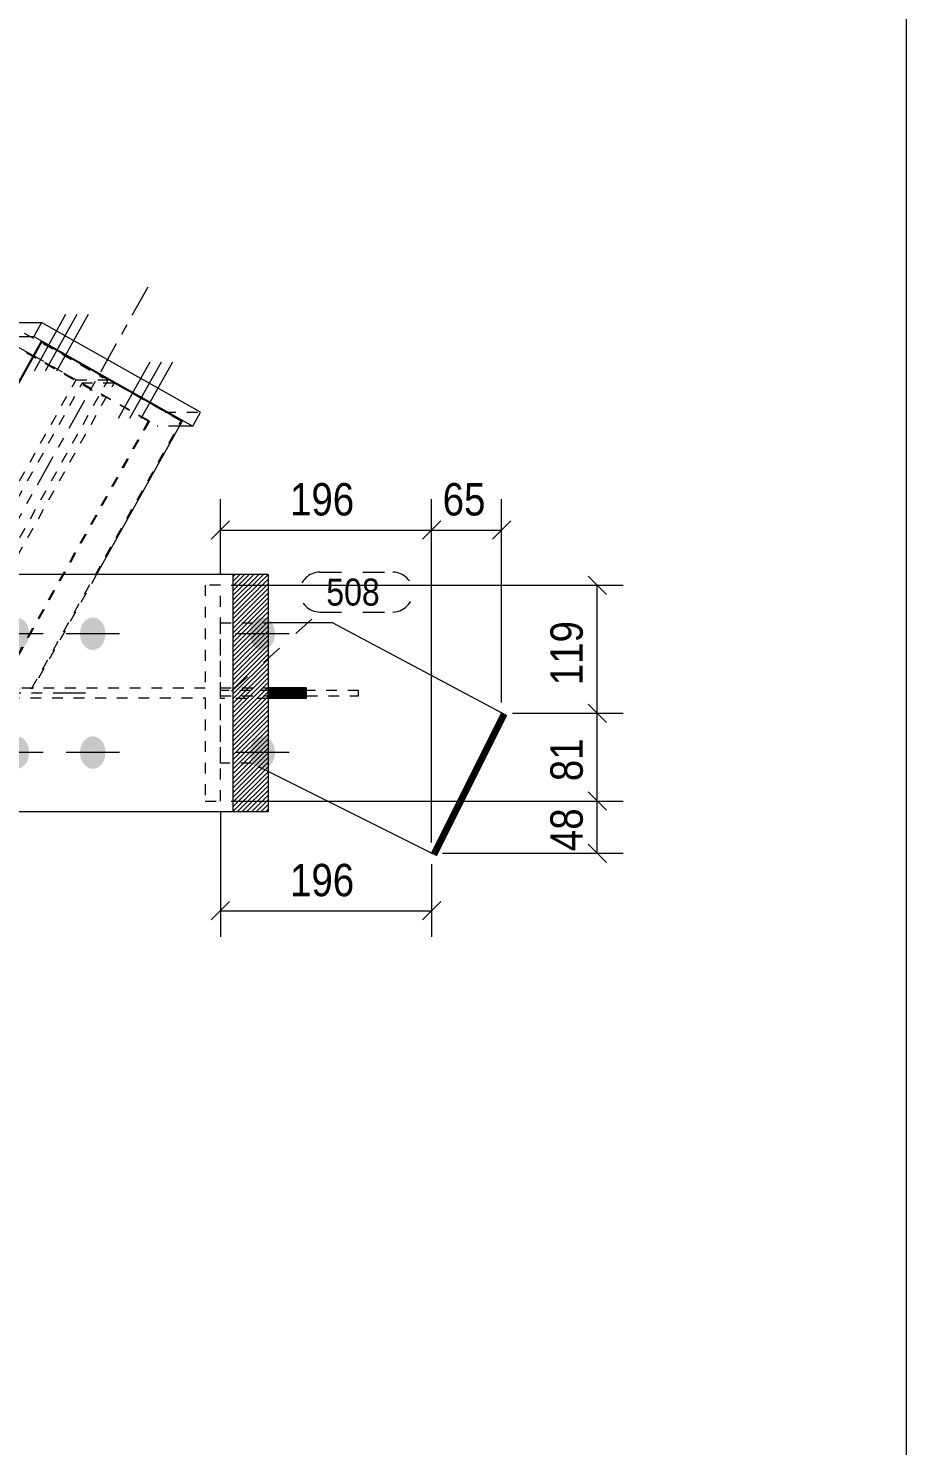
# Model space of a CAD drawing. Header units: millimetres. Extents: x 2 to 579, y 1 to 825.
# Drawn here: x 497.6 to 579, y 448.8 to 580.1 of the extents above; entities that cross this region are included whole.
import ezdxf

# ---------------------------------------------------------------- set-up
doc = ezdxf.new("R2010")
doc.units = ezdxf.units.MM
for name, pattern in [('XKITLINE00', [0]), ('XKITLINE01', [4, 1, -1, 1, -1]), ('XKITLINE02', [4, 2, -2]), ('XKITLINE03', [6, 3, -1, 1, -1])]:
    doc.linetypes.add(name, pattern=pattern)
for name, color, linetype, lineweight in [('Bolt', 3, 'Continuous', 0), ('Dimensions', 7, 'Continuous', 0), ('DrawingSheet', 5, 'Continuous', 0), ('Part', 2, 'Continuous', 0), ('PartMark', 7, 'Continuous', 0)]:
    doc.layers.add(name, color=color, linetype=linetype, lineweight=lineweight)
doc.styles.add('ARIAL', font='ARIAL.TTF')

# ---------------------------------------------------------------- blocks, each defined once
blk = doc.blocks.new('*A7')
at = {"layer": 'Part', "color": 7, "linetype": 'XKITLINE00', "lineweight": 0}
for p, q in [((516.79, 529.5), (516.6, 529.31)), ((517.22, 529.5), (516.6, 528.88)), ((517.66, 529.5), (516.6, 528.44)), ((518.09, 529.5), (516.6, 528.01)), ((518.53, 529.5), (516.6, 527.57)), ((518.97, 529.5), (516.6, 527.14)), ((519.4, 529.5), (516.6, 526.7)), ((519.84, 529.5), (516.6, 526.27)), ((519.84, 529.06), (516.6, 525.83)), ((519.84, 528.63), (516.6, 525.4)), ((519.84, 528.19), (516.6, 524.96)), ((519.84, 527.76), (516.6, 524.53)), ((519.84, 527.32), (516.6, 524.09)), ((519.84, 526.89), (516.6, 523.66)), ((519.84, 526.45), (516.6, 523.22)), ((519.84, 526.02), (516.6, 522.79)), ((519.84, 525.58), (516.6, 522.35)), ((519.84, 525.15), (516.6, 521.92)), ((519.84, 524.71), (516.6, 521.48)), ((519.84, 524.28), (516.6, 521.05)), ((519.84, 523.84), (516.6, 520.61)), ((519.84, 523.41), (516.6, 520.17)), ((519.84, 522.97), (516.6, 519.74)), ((519.84, 522.54), (516.6, 519.3)), ((519.84, 522.1), (516.6, 518.87)), ((519.84, 521.66), (516.6, 518.43)), ((519.84, 521.23), (516.6, 518)), ((519.84, 520.79), (516.6, 517.56)), ((519.84, 520.36), (516.6, 517.13)), ((519.84, 519.92), (516.6, 516.69)), ((519.84, 519.49), (516.6, 516.26)), ((519.84, 519.05), (516.6, 515.82)), ((519.84, 518.62), (516.6, 515.39)), ((519.84, 518.18), (516.6, 514.95)), ((519.84, 517.75), (516.6, 514.52)), ((519.84, 517.31), (516.6, 514.08)), ((519.84, 516.88), (516.6, 513.65)), ((519.84, 516.44), (516.6, 513.21)), ((519.84, 516.01), (516.6, 512.78)), ((519.84, 515.57), (516.6, 512.34)), ((519.84, 515.14), (516.6, 511.91)), ((519.84, 514.7), (516.6, 511.47)), ((519.84, 514.27), (516.6, 511.04)), ((519.84, 513.83), (516.6, 510.6)), ((519.84, 513.4), (516.6, 510.17)), ((519.84, 512.96), (516.6, 509.73)), ((519.84, 512.53), (516.6, 509.3)), ((519.84, 512.09), (516.6, 508.86)), ((519.84, 511.66), (516.6, 508.43)), ((519.84, 511.22), (516.6, 507.99)), ((519.84, 510.79), (516.6, 507.56)), ((519.84, 510.35), (516.98, 507.5)), ((519.84, 509.92), (517.42, 507.5)), ((519.84, 509.48), (517.85, 507.5)), ((519.84, 509.05), (518.29, 507.5)), ((519.84, 508.61), (518.72, 507.5)), ((519.84, 508.17), (519.16, 507.5)), ((519.84, 507.74), (519.59, 507.5))]:
    blk.add_line(p, q, dxfattribs=at)
blk = doc.blocks.new('*A8')
at = {"layer": 'Part', "color": 7, "linetype": 'XKITLINE00', "lineweight": 0}
for p, q in [((520.73, 518), (519.84, 518.89)), ((520.59, 518), (519.84, 518.76)), ((520.86, 518), (519.86, 519)), ((521, 518), (520, 519)), ((521.13, 518), (520.13, 519)), ((521.27, 518), (520.27, 519)), ((521.4, 518), (520.4, 519)), ((521.54, 518), (520.54, 519)), ((521.67, 518), (520.67, 519)), ((521.81, 518), (520.81, 519)), ((521.94, 518), (520.94, 519)), ((522.07, 518), (521.07, 519)), ((522.21, 518), (521.21, 519)), ((522.34, 518), (521.34, 519)), ((522.42, 518.05), (521.48, 519)), ((522.49, 518.12), (521.61, 519)), ((522.56, 518.19), (521.75, 519)), ((522.62, 518.26), (521.88, 519)), ((522.69, 518.32), (522.02, 519)), ((522.76, 518.39), (522.15, 519)), ((522.83, 518.46), (522.29, 519)), ((522.89, 518.53), (522.42, 519)), ((522.96, 518.59), (522.56, 519)), ((523.03, 518.66), (522.69, 519)), ((523.1, 518.73), (522.83, 519)), ((523.16, 518.8), (522.96, 519)), ((523.23, 518.86), (523.1, 519)), ((523.36, 518.46), (523.1, 518.73)), ((523.36, 518.59), (523.16, 518.8)), ((523.3, 518.93), (523.23, 519)), ((523.36, 518.73), (523.23, 518.86)), ((523.36, 518.86), (523.3, 518.93)), ((520.46, 518), (519.84, 518.62)), ((520.32, 518), (519.84, 518.49)), ((520.19, 518), (519.84, 518.35)), ((520.05, 518), (519.84, 518.22)), ((519.92, 518), (519.84, 518.08)), ((522.48, 518), (522.42, 518.05)), ((522.61, 518), (522.49, 518.12)), ((522.75, 518), (522.56, 518.19)), ((522.88, 518), (522.62, 518.26)), ((523.02, 518), (522.69, 518.32)), ((523.15, 518), (522.76, 518.39)), ((523.29, 518), (522.83, 518.46)), ((523.36, 518.05), (522.89, 518.53)), ((523.36, 518.19), (522.96, 518.59)), ((523.36, 518.32), (523.03, 518.66))]:
    blk.add_line(p, q, dxfattribs=at)
blk = doc.blocks.new('*A9')
at = {"layer": 'Part', "color": 7, "linetype": 'XKITLINE00', "lineweight": 0}
for p, q in [((541.77, 516.11), (541.1, 515.89)), ((541.8, 516.17), (541.13, 515.95)), ((541.83, 516.23), (541.16, 516.01)), ((541.86, 516.29), (541.19, 516.07)), ((541.89, 516.35), (541.22, 516.13)), ((541.92, 516.42), (541.25, 516.19)), ((541.86, 516.45), (541.28, 516.25)), ((541.8, 516.48), (541.31, 516.31)), ((541.74, 516.51), (541.34, 516.37)), ((541.68, 516.54), (541.37, 516.43)), ((541.62, 516.57), (541.4, 516.49)), ((541.56, 516.6), (541.43, 516.55)), ((541.47, 516.62), (541.46, 516.61)), ((541.1, 514.79), (540.43, 514.56)), ((541.13, 514.85), (540.46, 514.62)), ((541.16, 514.91), (540.49, 514.68)), ((541.19, 514.97), (540.52, 514.74)), ((541.23, 515.03), (540.55, 514.81)), ((541.26, 515.09), (540.58, 514.87)), ((541.29, 515.15), (540.61, 514.93)), ((541.32, 515.21), (540.64, 514.99)), ((541.35, 515.27), (540.67, 515.05)), ((541.38, 515.33), (540.7, 515.11)), ((541.41, 515.39), (540.73, 515.17)), ((541.44, 515.45), (540.76, 515.23)), ((541.47, 515.51), (540.79, 515.29)), ((541.5, 515.57), (540.83, 515.35)), ((541.53, 515.63), (540.86, 515.41)), ((541.56, 515.69), (540.89, 515.47)), ((541.59, 515.75), (540.92, 515.53)), ((541.62, 515.81), (540.95, 515.59)), ((541.65, 515.87), (540.98, 515.65)), ((541.68, 515.93), (541.01, 515.71)), ((541.71, 515.99), (541.04, 515.77)), ((541.74, 516.05), (541.07, 515.83)), ((540.44, 513.46), (539.77, 513.24)), ((540.47, 513.52), (539.8, 513.3)), ((540.5, 513.58), (539.83, 513.36)), ((540.53, 513.64), (539.86, 513.42)), ((540.56, 513.7), (539.89, 513.48)), ((540.59, 513.76), (539.92, 513.54)), ((540.62, 513.82), (539.95, 513.6)), ((540.65, 513.88), (539.98, 513.66)), ((540.68, 513.94), (540.01, 513.72)), ((540.71, 514), (540.04, 513.78)), ((540.74, 514.06), (540.07, 513.84)), ((540.77, 514.13), (540.1, 513.9)), ((540.8, 514.19), (540.13, 513.96)), ((540.83, 514.25), (540.16, 514.02)), ((540.86, 514.31), (540.19, 514.08)), ((540.89, 514.37), (540.22, 514.14)), ((540.92, 514.43), (540.25, 514.2)), ((540.95, 514.49), (540.28, 514.26)), ((540.98, 514.55), (540.31, 514.32)), ((541.01, 514.61), (540.34, 514.38)), ((541.04, 514.67), (540.37, 514.44)), ((541.07, 514.73), (540.4, 514.5)), ((539.81, 512.2), (539.14, 511.97)), ((539.84, 512.26), (539.17, 512.03)), ((539.87, 512.32), (539.2, 512.09)), ((539.9, 512.38), (539.23, 512.15)), ((539.93, 512.44), (539.26, 512.21)), ((539.96, 512.5), (539.29, 512.27)), ((539.99, 512.56), (539.32, 512.33)), ((540.02, 512.62), (539.35, 512.39)), ((540.05, 512.68), (539.38, 512.45)), ((540.08, 512.74), (539.41, 512.52)), ((540.11, 512.8), (539.44, 512.58)), ((540.14, 512.86), (539.47, 512.64)), ((540.17, 512.92), (539.5, 512.7)), ((540.2, 512.98), (539.53, 512.76)), ((540.23, 513.04), (539.56, 512.82)), ((540.26, 513.1), (539.59, 512.88)), ((540.29, 513.16), (539.62, 512.94)), ((540.32, 513.22), (539.65, 513)), ((540.35, 513.28), (539.68, 513.06)), ((540.38, 513.34), (539.71, 513.12)), ((540.41, 513.4), (539.74, 513.18)), ((539.15, 510.87), (538.48, 510.65)), ((539.18, 510.93), (538.51, 510.71)), ((539.21, 510.99), (538.54, 510.77)), ((539.24, 511.05), (538.57, 510.83)), ((539.27, 511.11), (538.6, 510.89)), ((539.3, 511.17), (538.63, 510.95)), ((539.33, 511.23), (538.66, 511.01)), ((539.36, 511.29), (538.69, 511.07)), ((539.39, 511.35), (538.72, 511.13)), ((539.42, 511.41), (538.75, 511.19)), ((539.45, 511.47), (538.78, 511.25)), ((539.48, 511.53), (538.81, 511.31)), ((539.51, 511.59), (538.84, 511.37)), ((539.54, 511.65), (538.87, 511.43)), ((539.57, 511.71), (538.9, 511.49)), ((539.6, 511.77), (538.93, 511.55)), ((539.63, 511.84), (538.96, 511.61)), ((539.66, 511.9), (538.99, 511.67)), ((539.69, 511.96), (539.02, 511.73)), ((539.72, 512.02), (539.05, 511.79)), ((539.75, 512.08), (539.08, 511.85)), ((539.78, 512.14), (539.11, 511.91)), ((538.49, 509.55), (537.82, 509.32)), ((538.52, 509.61), (537.85, 509.38)), ((538.55, 509.67), (537.88, 509.44)), ((538.58, 509.73), (537.91, 509.5)), ((538.61, 509.79), (537.94, 509.56)), ((538.64, 509.85), (537.97, 509.62)), ((538.67, 509.91), (538, 509.68)), ((538.7, 509.97), (538.03, 509.74)), ((538.73, 510.03), (538.06, 509.8)), ((538.76, 510.09), (538.09, 509.86)), ((538.79, 510.15), (538.12, 509.92)), ((538.82, 510.21), (538.15, 509.98)), ((538.85, 510.27), (538.18, 510.04)), ((538.88, 510.33), (538.21, 510.1)), ((538.91, 510.39), (538.24, 510.16)), ((538.94, 510.45), (538.27, 510.23)), ((538.97, 510.51), (538.3, 510.29)), ((539, 510.57), (538.33, 510.35)), ((539.03, 510.63), (538.36, 510.41)), ((539.06, 510.69), (538.39, 510.47)), ((539.09, 510.75), (538.42, 510.53)), ((539.12, 510.81), (538.45, 510.59)), ((537.83, 508.22), (537.16, 508)), ((537.86, 508.28), (537.19, 508.06)), ((537.89, 508.34), (537.22, 508.12)), ((537.92, 508.4), (537.25, 508.18)), ((537.95, 508.46), (537.28, 508.24)), ((537.98, 508.52), (537.31, 508.3)), ((538.01, 508.58), (537.34, 508.36)), ((538.04, 508.64), (537.37, 508.42)), ((538.07, 508.7), (537.4, 508.48)), ((538.1, 508.76), (537.43, 508.54)), ((538.13, 508.82), (537.46, 508.6)), ((538.16, 508.88), (537.49, 508.66)), ((538.19, 508.94), (537.52, 508.72)), ((538.22, 509), (537.55, 508.78)), ((538.25, 509.06), (537.58, 508.84)), ((538.28, 509.12), (537.61, 508.9)), ((538.31, 509.18), (537.64, 508.96)), ((538.34, 509.24), (537.67, 509.02)), ((538.37, 509.3), (537.7, 509.08)), ((538.4, 509.36), (537.73, 509.14)), ((538.43, 509.42), (537.76, 509.2)), ((538.46, 509.48), (537.79, 509.26)), ((537.16, 506.89), (536.49, 506.67)), ((537.19, 506.95), (536.52, 506.73)), ((537.22, 507.01), (536.55, 506.79)), ((537.25, 507.07), (536.58, 506.85)), ((537.28, 507.13), (536.61, 506.91)), ((537.32, 507.19), (536.64, 506.97)), ((537.35, 507.26), (536.67, 507.03)), ((537.38, 507.32), (536.7, 507.09)), ((537.41, 507.38), (536.73, 507.15)), ((537.44, 507.44), (536.76, 507.21)), ((537.47, 507.5), (536.79, 507.27)), ((537.5, 507.56), (536.82, 507.33)), ((537.53, 507.62), (536.85, 507.39)), ((537.56, 507.68), (536.89, 507.45)), ((537.59, 507.74), (536.92, 507.51)), ((537.62, 507.8), (536.95, 507.57)), ((537.65, 507.86), (536.98, 507.63)), ((537.68, 507.92), (537.01, 507.69)), ((537.71, 507.98), (537.04, 507.75)), ((537.74, 508.04), (537.07, 507.81)), ((537.77, 508.1), (537.1, 507.87)), ((537.8, 508.16), (537.13, 507.94)), ((536.53, 505.63), (535.86, 505.4)), ((536.56, 505.69), (535.89, 505.46)), ((536.59, 505.75), (535.92, 505.52)), ((536.62, 505.81), (535.95, 505.58)), ((536.65, 505.87), (535.98, 505.65)), ((536.68, 505.93), (536.01, 505.71)), ((536.71, 505.99), (536.04, 505.77)), ((536.74, 506.05), (536.07, 505.83)), ((536.77, 506.11), (536.1, 505.89)), ((536.8, 506.17), (536.13, 505.95)), ((536.83, 506.23), (536.16, 506.01)), ((536.86, 506.29), (536.19, 506.07)), ((536.89, 506.35), (536.22, 506.13)), ((536.92, 506.41), (536.25, 506.19)), ((536.95, 506.47), (536.28, 506.25)), ((536.98, 506.53), (536.31, 506.31)), ((537.01, 506.59), (536.34, 506.37)), ((537.04, 506.65), (536.37, 506.43)), ((537.07, 506.71), (536.4, 506.49)), ((537.1, 506.77), (536.43, 506.55)), ((537.13, 506.83), (536.46, 506.61)), ((535.87, 504.3), (535.2, 504.08)), ((535.9, 504.36), (535.23, 504.14)), ((535.93, 504.42), (535.26, 504.2)), ((535.96, 504.48), (535.29, 504.26)), ((535.99, 504.54), (535.32, 504.32)), ((536.02, 504.6), (535.35, 504.38)), ((536.05, 504.66), (535.38, 504.44)), ((536.08, 504.72), (535.41, 504.5)), ((536.11, 504.78), (535.44, 504.56)), ((536.14, 504.84), (535.47, 504.62)), ((536.17, 504.9), (535.5, 504.68)), ((536.2, 504.97), (535.53, 504.74)), ((536.23, 505.03), (535.56, 504.8)), ((536.26, 505.09), (535.59, 504.86)), ((536.29, 505.15), (535.62, 504.92)), ((536.32, 505.21), (535.65, 504.98)), ((536.35, 505.27), (535.68, 505.04)), ((536.38, 505.33), (535.71, 505.1)), ((536.41, 505.39), (535.74, 505.16)), ((536.44, 505.45), (535.77, 505.22)), ((536.47, 505.51), (535.8, 505.28)), ((536.5, 505.57), (535.83, 505.34)), ((535.66, 503.88), (535.01, 503.66)), ((535.69, 503.94), (535.02, 503.72)), ((535.72, 504), (535.05, 503.78)), ((535.63, 503.82), (535.06, 503.63)), ((535.75, 504.06), (535.08, 503.84)), ((535.78, 504.12), (535.11, 503.9)), ((535.6, 503.76), (535.12, 503.6)), ((535.81, 504.18), (535.14, 503.96)), ((535.84, 504.24), (535.17, 504.02)), ((535.57, 503.7), (535.18, 503.57)), ((535.54, 503.64), (535.24, 503.54)), ((535.51, 503.58), (535.3, 503.51)), ((535.48, 503.52), (535.36, 503.48))]:
    blk.add_line(p, q, dxfattribs=at)
blk = doc.blocks.new('*A142')
at = {"layer": 'Bolt'}
for points in [[(497.7, 523.96), (497.7, 523.92), (497.7, 523.89), (497.7, 523.85), (497.69, 523.81), (497.69, 523.78), (497.69, 523.74), (497.68, 523.71), (497.67, 523.67), (497.67, 523.63), (497.66, 523.6), (497.65, 523.56), (497.64, 523.53), (497.63, 523.49), (497.62, 523.46), (497.61, 523.42), (497.6, 523.39), (497.59, 523.36), (497.58, 523.32), (497.56, 523.29), (497.55, 523.26), (497.54, 523.23), (497.52, 523.2), (497.5, 523.16), (497.49, 523.13), (497.47, 523.1), (497.45, 523.07), (497.44, 523.05), (497.42, 523.02), (497.4, 522.99), (497.38, 522.96), (497.36, 522.94), (497.34, 522.91), (497.32, 522.89), (497.29, 522.86), (497.27, 522.84), (497.25, 522.82), (497.23, 522.79), (497.2, 522.77), (497.18, 522.75), (497.15, 522.73), (497.13, 522.71), (497.11, 522.69), (497.08, 522.67), (497.05, 522.66), (497.03, 522.64), (497, 522.63), (496.98, 522.61), (496.95, 522.6), (496.92, 522.59), (496.89, 522.57), (496.87, 522.56), (496.84, 522.55), (496.81, 522.54), (496.78, 522.53), (496.75, 522.53), (496.73, 522.52), (496.7, 522.51), (496.67, 522.51), (496.64, 522.5), (496.61, 522.5), (496.58, 522.5), (496.55, 522.5), (496.52, 522.5), (496.5, 522.5), (496.47, 522.5), (496.44, 522.5), (496.41, 522.5), (496.38, 522.51), (496.35, 522.51), (496.32, 522.52), (496.29, 522.53), (496.27, 522.53), (496.24, 522.54), (496.21, 522.55), (496.18, 522.56), (496.16, 522.57), (496.13, 522.59), (496.1, 522.6), (496.07, 522.61), (496.05, 522.63), (496.02, 522.64), (496, 522.66), (495.97, 522.67), (495.94, 522.69), (495.92, 522.71), (495.89, 522.73), (495.87, 522.75), (495.85, 522.77), (495.82, 522.79), (495.8, 522.82), (495.78, 522.84), (495.76, 522.86), (495.73, 522.89), (495.71, 522.91), (495.69, 522.94), (495.67, 522.96), (495.65, 522.99), (495.63, 523.02), (495.61, 523.05), (495.6, 523.07), (495.58, 523.1), (495.56, 523.13), (495.55, 523.16), (495.53, 523.2), (495.51, 523.23), (495.5, 523.26), (495.49, 523.29), (495.47, 523.32), (495.46, 523.36), (495.45, 523.39), (495.44, 523.42), (495.43, 523.46), (495.42, 523.49), (495.41, 523.53), (495.4, 523.56), (495.39, 523.6), (495.38, 523.63), (495.38, 523.67), (495.37, 523.71), (495.36, 523.74), (495.36, 523.78), (495.36, 523.81), (495.35, 523.85), (495.35, 523.89), (495.35, 523.92), (495.35, 523.96), (495.35, 524), (495.35, 524.03), (495.35, 524.07), (495.35, 524.11), (495.35, 524.14), (495.36, 524.18), (495.36, 524.22), (495.36, 524.25), (495.37, 524.29), (495.38, 524.33), (495.38, 524.36), (495.39, 524.4), (495.4, 524.43), (495.41, 524.47), (495.42, 524.5), (495.43, 524.54), (495.44, 524.57), (495.45, 524.61), (495.46, 524.64), (495.47, 524.67), (495.49, 524.7), (495.5, 524.74), (495.51, 524.77), (495.53, 524.8), (495.55, 524.83), (495.56, 524.86), (495.58, 524.89), (495.6, 524.92), (495.61, 524.95), (495.63, 524.98), (495.65, 525.01), (495.67, 525.03), (495.69, 525.06), (495.71, 525.08), (495.73, 525.11), (495.76, 525.13), (495.78, 525.16), (495.8, 525.18), (495.82, 525.2), (495.85, 525.22), (495.87, 525.24), (495.89, 525.26), (495.92, 525.28), (495.94, 525.3), (495.97, 525.32), (496, 525.34), (496.02, 525.35), (496.05, 525.37), (496.07, 525.38), (496.1, 525.4), (496.13, 525.41), (496.16, 525.42), (496.18, 525.43), (496.21, 525.44), (496.24, 525.45), (496.27, 525.46), (496.29, 525.47), (496.32, 525.48), (496.35, 525.48), (496.38, 525.49), (496.41, 525.49), (496.44, 525.49), (496.47, 525.5), (496.5, 525.5), (496.52, 525.5), (496.55, 525.5), (496.58, 525.5), (496.61, 525.49), (496.64, 525.49), (496.67, 525.49), (496.7, 525.48), (496.73, 525.48), (496.75, 525.47), (496.78, 525.46), (496.81, 525.45), (496.84, 525.44), (496.87, 525.43), (496.89, 525.42), (496.92, 525.41), (496.95, 525.4), (496.98, 525.38), (497, 525.37), (497.03, 525.35), (497.05, 525.34), (497.08, 525.32), (497.11, 525.3), (497.13, 525.28), (497.15, 525.26), (497.18, 525.24), (497.2, 525.22), (497.23, 525.2), (497.25, 525.18), (497.27, 525.16), (497.29, 525.13), (497.32, 525.11), (497.34, 525.08), (497.36, 525.06), (497.38, 525.03), (497.4, 525.01), (497.42, 524.98), (497.44, 524.95), (497.45, 524.92), (497.47, 524.89), (497.49, 524.86), (497.5, 524.83), (497.52, 524.8), (497.54, 524.77), (497.55, 524.74), (497.56, 524.7), (497.58, 524.67), (497.59, 524.64), (497.6, 524.61), (497.61, 524.57), (497.62, 524.54), (497.63, 524.5), (497.64, 524.47), (497.65, 524.43), (497.66, 524.4), (497.67, 524.36), (497.67, 524.33), (497.68, 524.29), (497.69, 524.25), (497.69, 524.22), (497.69, 524.18), (497.7, 524.14), (497.7, 524.11), (497.7, 524.07), (497.7, 524.03), (497.7, 524)], [(504.77, 523.96), (504.77, 523.92), (504.77, 523.89), (504.76, 523.85), (504.76, 523.81), (504.76, 523.78), (504.75, 523.74), (504.75, 523.71), (504.74, 523.67), (504.74, 523.63), (504.73, 523.6), (504.72, 523.56), (504.71, 523.53), (504.7, 523.49), (504.69, 523.46), (504.68, 523.42), (504.67, 523.39), (504.66, 523.36), (504.64, 523.32), (504.63, 523.29), (504.62, 523.26), (504.6, 523.23), (504.59, 523.2), (504.57, 523.16), (504.56, 523.13), (504.54, 523.1), (504.52, 523.07), (504.5, 523.05), (504.48, 523.02), (504.47, 522.99), (504.45, 522.96), (504.43, 522.94), (504.4, 522.91), (504.38, 522.89), (504.36, 522.86), (504.34, 522.84), (504.32, 522.82), (504.29, 522.79), (504.27, 522.77), (504.25, 522.75), (504.22, 522.73), (504.2, 522.71), (504.17, 522.69), (504.15, 522.67), (504.12, 522.66), (504.1, 522.64), (504.07, 522.63), (504.04, 522.61), (504.02, 522.6), (503.99, 522.59), (503.96, 522.57), (503.93, 522.56), (503.91, 522.55), (503.88, 522.54), (503.85, 522.53), (503.82, 522.53), (503.79, 522.52), (503.77, 522.51), (503.74, 522.51), (503.71, 522.5), (503.68, 522.5), (503.65, 522.5), (503.62, 522.5), (503.59, 522.5), (503.56, 522.5), (503.53, 522.5), (503.51, 522.5), (503.48, 522.5), (503.45, 522.51), (503.42, 522.51), (503.39, 522.52), (503.36, 522.53), (503.33, 522.53), (503.31, 522.54), (503.28, 522.55), (503.25, 522.56), (503.22, 522.57), (503.2, 522.59), (503.17, 522.6), (503.14, 522.61), (503.12, 522.63), (503.09, 522.64), (503.06, 522.66), (503.04, 522.67), (503.01, 522.69), (502.99, 522.71), (502.96, 522.73), (502.94, 522.75), (502.91, 522.77), (502.89, 522.79), (502.87, 522.82), (502.85, 522.84), (502.82, 522.86), (502.8, 522.89), (502.78, 522.91), (502.76, 522.94), (502.74, 522.96), (502.72, 522.99), (502.7, 523.02), (502.68, 523.05), (502.66, 523.07), (502.65, 523.1), (502.63, 523.13), (502.61, 523.16), (502.6, 523.2), (502.58, 523.23), (502.57, 523.26), (502.55, 523.29), (502.54, 523.32), (502.53, 523.36), (502.52, 523.39), (502.5, 523.42), (502.49, 523.46), (502.48, 523.49), (502.47, 523.53), (502.47, 523.56), (502.46, 523.6), (502.45, 523.63), (502.44, 523.67), (502.44, 523.71), (502.43, 523.74), (502.43, 523.78), (502.42, 523.81), (502.42, 523.85), (502.42, 523.89), (502.42, 523.92), (502.41, 523.96), (502.41, 524), (502.41, 524.03), (502.42, 524.07), (502.42, 524.11), (502.42, 524.14), (502.42, 524.18), (502.43, 524.22), (502.43, 524.25), (502.44, 524.29), (502.44, 524.33), (502.45, 524.36), (502.46, 524.4), (502.47, 524.43), (502.47, 524.47), (502.48, 524.5), (502.49, 524.54), (502.5, 524.57), (502.52, 524.61), (502.53, 524.64), (502.54, 524.67), (502.55, 524.7), (502.57, 524.74), (502.58, 524.77), (502.6, 524.8), (502.61, 524.83), (502.63, 524.86), (502.65, 524.89), (502.66, 524.92), (502.68, 524.95), (502.7, 524.98), (502.72, 525.01), (502.74, 525.03), (502.76, 525.06), (502.78, 525.08), (502.8, 525.11), (502.82, 525.13), (502.85, 525.16), (502.87, 525.18), (502.89, 525.2), (502.91, 525.22), (502.94, 525.24), (502.96, 525.26), (502.99, 525.28), (503.01, 525.3), (503.04, 525.32), (503.06, 525.34), (503.09, 525.35), (503.12, 525.37), (503.14, 525.38), (503.17, 525.4), (503.2, 525.41), (503.22, 525.42), (503.25, 525.43), (503.28, 525.44), (503.31, 525.45), (503.33, 525.46), (503.36, 525.47), (503.39, 525.48), (503.42, 525.48), (503.45, 525.49), (503.48, 525.49), (503.51, 525.49), (503.53, 525.5), (503.56, 525.5), (503.59, 525.5), (503.62, 525.5), (503.65, 525.5), (503.68, 525.49), (503.71, 525.49), (503.74, 525.49), (503.77, 525.48), (503.79, 525.48), (503.82, 525.47), (503.85, 525.46), (503.88, 525.45), (503.91, 525.44), (503.93, 525.43), (503.96, 525.42), (503.99, 525.41), (504.02, 525.4), (504.04, 525.38), (504.07, 525.37), (504.1, 525.35), (504.12, 525.34), (504.15, 525.32), (504.17, 525.3), (504.2, 525.28), (504.22, 525.26), (504.25, 525.24), (504.27, 525.22), (504.29, 525.2), (504.32, 525.18), (504.34, 525.16), (504.36, 525.13), (504.38, 525.11), (504.4, 525.08), (504.43, 525.06), (504.45, 525.03), (504.47, 525.01), (504.48, 524.98), (504.5, 524.95), (504.52, 524.92), (504.54, 524.89), (504.56, 524.86), (504.57, 524.83), (504.59, 524.8), (504.6, 524.77), (504.62, 524.74), (504.63, 524.7), (504.64, 524.67), (504.66, 524.64), (504.67, 524.61), (504.68, 524.57), (504.69, 524.54), (504.7, 524.5), (504.71, 524.47), (504.72, 524.43), (504.73, 524.4), (504.74, 524.36), (504.74, 524.33), (504.75, 524.29), (504.75, 524.25), (504.76, 524.22), (504.76, 524.18), (504.76, 524.14), (504.77, 524.11), (504.77, 524.07), (504.77, 524.03), (504.77, 524)], [(520.48, 523.96), (520.48, 523.92), (520.47, 523.89), (520.47, 523.85), (520.47, 523.81), (520.46, 523.78), (520.46, 523.74), (520.45, 523.71), (520.45, 523.67), (520.44, 523.63), (520.43, 523.6), (520.43, 523.56), (520.42, 523.53), (520.41, 523.49), (520.4, 523.46), (520.39, 523.42), (520.38, 523.39), (520.36, 523.36), (520.35, 523.32), (520.34, 523.29), (520.32, 523.26), (520.31, 523.23), (520.29, 523.2), (520.28, 523.16), (520.26, 523.13), (520.25, 523.1), (520.23, 523.07), (520.21, 523.05), (520.19, 523.02), (520.17, 522.99), (520.15, 522.96), (520.13, 522.94), (520.11, 522.91), (520.09, 522.89), (520.07, 522.86), (520.05, 522.84), (520.02, 522.82), (520, 522.79), (519.98, 522.77), (519.95, 522.75), (519.93, 522.73), (519.9, 522.71), (519.88, 522.69), (519.85, 522.67), (519.83, 522.66), (519.8, 522.64), (519.78, 522.63), (519.75, 522.61), (519.72, 522.6), (519.7, 522.59), (519.67, 522.57), (519.64, 522.56), (519.61, 522.55), (519.59, 522.54), (519.56, 522.53), (519.53, 522.53), (519.5, 522.52), (519.47, 522.51), (519.44, 522.51), (519.41, 522.5), (519.39, 522.5), (519.36, 522.5), (519.33, 522.5), (519.3, 522.5), (519.27, 522.5), (519.24, 522.5), (519.21, 522.5), (519.18, 522.5), (519.15, 522.51), (519.13, 522.51), (519.1, 522.52), (519.07, 522.53), (519.04, 522.53), (519.01, 522.54), (518.98, 522.55), (518.96, 522.56), (518.93, 522.57), (518.9, 522.59), (518.87, 522.6), (518.85, 522.61), (518.82, 522.63), (518.8, 522.64), (518.77, 522.66), (518.74, 522.67), (518.72, 522.69), (518.69, 522.71), (518.67, 522.73), (518.64, 522.75), (518.62, 522.77), (518.6, 522.79), (518.57, 522.82), (518.55, 522.84), (518.53, 522.86), (518.51, 522.89), (518.49, 522.91), (518.47, 522.94), (518.45, 522.96), (518.43, 522.99), (518.41, 523.02), (518.39, 523.05), (518.37, 523.07), (518.35, 523.1), (518.34, 523.13), (518.32, 523.16), (518.3, 523.2), (518.29, 523.23), (518.27, 523.26), (518.26, 523.29), (518.25, 523.32), (518.23, 523.36), (518.22, 523.39), (518.21, 523.42), (518.2, 523.46), (518.19, 523.49), (518.18, 523.53), (518.17, 523.56), (518.16, 523.6), (518.16, 523.63), (518.15, 523.67), (518.14, 523.71), (518.14, 523.74), (518.13, 523.78), (518.13, 523.81), (518.13, 523.85), (518.12, 523.89), (518.12, 523.92), (518.12, 523.96), (518.12, 524), (518.12, 524.03), (518.12, 524.07), (518.12, 524.11), (518.13, 524.14), (518.13, 524.18), (518.13, 524.22), (518.14, 524.25), (518.14, 524.29), (518.15, 524.33), (518.16, 524.36), (518.16, 524.4), (518.17, 524.43), (518.18, 524.47), (518.19, 524.5), (518.2, 524.54), (518.21, 524.57), (518.22, 524.61), (518.23, 524.64), (518.25, 524.67), (518.26, 524.7), (518.27, 524.74), (518.29, 524.77), (518.3, 524.8), (518.32, 524.83), (518.34, 524.86), (518.35, 524.89), (518.37, 524.92), (518.39, 524.95), (518.41, 524.98), (518.43, 525.01), (518.45, 525.03), (518.47, 525.06), (518.49, 525.08), (518.51, 525.11), (518.53, 525.13), (518.55, 525.16), (518.57, 525.18), (518.6, 525.2), (518.62, 525.22), (518.64, 525.24), (518.67, 525.26), (518.69, 525.28), (518.72, 525.3), (518.74, 525.32), (518.77, 525.34), (518.8, 525.35), (518.82, 525.37), (518.85, 525.38), (518.87, 525.4), (518.9, 525.41), (518.93, 525.42), (518.96, 525.43), (518.98, 525.44), (519.01, 525.45), (519.04, 525.46), (519.07, 525.47), (519.1, 525.48), (519.13, 525.48), (519.15, 525.49), (519.18, 525.49), (519.21, 525.49), (519.24, 525.5), (519.27, 525.5), (519.3, 525.5), (519.33, 525.5), (519.36, 525.5), (519.39, 525.49), (519.41, 525.49), (519.44, 525.49), (519.47, 525.48), (519.5, 525.48), (519.53, 525.47), (519.56, 525.46), (519.59, 525.45), (519.61, 525.44), (519.64, 525.43), (519.67, 525.42), (519.7, 525.41), (519.72, 525.4), (519.75, 525.38), (519.78, 525.37), (519.8, 525.35), (519.83, 525.34), (519.85, 525.32), (519.88, 525.3), (519.9, 525.28), (519.93, 525.26), (519.95, 525.24), (519.98, 525.22), (520, 525.2), (520.02, 525.18), (520.05, 525.16), (520.07, 525.13), (520.09, 525.11), (520.11, 525.08), (520.13, 525.06), (520.15, 525.03), (520.17, 525.01), (520.19, 524.98), (520.21, 524.95), (520.23, 524.92), (520.25, 524.89), (520.26, 524.86), (520.28, 524.83), (520.29, 524.8), (520.31, 524.77), (520.32, 524.74), (520.34, 524.7), (520.35, 524.67), (520.36, 524.64), (520.38, 524.61), (520.39, 524.57), (520.4, 524.54), (520.41, 524.5), (520.42, 524.47), (520.43, 524.43), (520.43, 524.4), (520.44, 524.36), (520.45, 524.33), (520.45, 524.29), (520.46, 524.25), (520.46, 524.22), (520.47, 524.18), (520.47, 524.14), (520.47, 524.11), (520.48, 524.07), (520.48, 524.03), (520.48, 524)], [(497.7, 512.96), (497.7, 512.92), (497.7, 512.89), (497.7, 512.85), (497.69, 512.81), (497.69, 512.78), (497.69, 512.74), (497.68, 512.71), (497.67, 512.67), (497.67, 512.63), (497.66, 512.6), (497.65, 512.56), (497.64, 512.53), (497.63, 512.49), (497.62, 512.46), (497.61, 512.42), (497.6, 512.39), (497.59, 512.36), (497.58, 512.32), (497.56, 512.29), (497.55, 512.26), (497.54, 512.23), (497.52, 512.2), (497.5, 512.16), (497.49, 512.13), (497.47, 512.1), (497.45, 512.07), (497.44, 512.05), (497.42, 512.02), (497.4, 511.99), (497.38, 511.96), (497.36, 511.94), (497.34, 511.91), (497.32, 511.89), (497.29, 511.86), (497.27, 511.84), (497.25, 511.82), (497.23, 511.79), (497.2, 511.77), (497.18, 511.75), (497.15, 511.73), (497.13, 511.71), (497.11, 511.69), (497.08, 511.67), (497.05, 511.66), (497.03, 511.64), (497, 511.63), (496.98, 511.61), (496.95, 511.6), (496.92, 511.59), (496.89, 511.57), (496.87, 511.56), (496.84, 511.55), (496.81, 511.54), (496.78, 511.53), (496.75, 511.53), (496.73, 511.52), (496.7, 511.51), (496.67, 511.51), (496.64, 511.5), (496.61, 511.5), (496.58, 511.5), (496.55, 511.5), (496.52, 511.5), (496.5, 511.5), (496.47, 511.5), (496.44, 511.5), (496.41, 511.5), (496.38, 511.51), (496.35, 511.51), (496.32, 511.52), (496.29, 511.53), (496.27, 511.53), (496.24, 511.54), (496.21, 511.55), (496.18, 511.56), (496.16, 511.57), (496.13, 511.59), (496.1, 511.6), (496.07, 511.61), (496.05, 511.63), (496.02, 511.64), (496, 511.66), (495.97, 511.67), (495.94, 511.69), (495.92, 511.71), (495.89, 511.73), (495.87, 511.75), (495.85, 511.77), (495.82, 511.79), (495.8, 511.82), (495.78, 511.84), (495.76, 511.86), (495.73, 511.89), (495.71, 511.91), (495.69, 511.94), (495.67, 511.96), (495.65, 511.99), (495.63, 512.02), (495.61, 512.05), (495.6, 512.07), (495.58, 512.1), (495.56, 512.13), (495.55, 512.16), (495.53, 512.2), (495.51, 512.23), (495.5, 512.26), (495.49, 512.29), (495.47, 512.32), (495.46, 512.36), (495.45, 512.39), (495.44, 512.42), (495.43, 512.46), (495.42, 512.49), (495.41, 512.53), (495.4, 512.56), (495.39, 512.6), (495.38, 512.63), (495.38, 512.67), (495.37, 512.71), (495.36, 512.74), (495.36, 512.78), (495.36, 512.81), (495.35, 512.85), (495.35, 512.89), (495.35, 512.92), (495.35, 512.96), (495.35, 513), (495.35, 513.03), (495.35, 513.07), (495.35, 513.11), (495.35, 513.14), (495.36, 513.18), (495.36, 513.22), (495.36, 513.25), (495.37, 513.29), (495.38, 513.33), (495.38, 513.36), (495.39, 513.4), (495.4, 513.43), (495.41, 513.47), (495.42, 513.5), (495.43, 513.54), (495.44, 513.57), (495.45, 513.61), (495.46, 513.64), (495.47, 513.67), (495.49, 513.7), (495.5, 513.74), (495.51, 513.77), (495.53, 513.8), (495.55, 513.83), (495.56, 513.86), (495.58, 513.89), (495.6, 513.92), (495.61, 513.95), (495.63, 513.98), (495.65, 514.01), (495.67, 514.03), (495.69, 514.06), (495.71, 514.08), (495.73, 514.11), (495.76, 514.13), (495.78, 514.16), (495.8, 514.18), (495.82, 514.2), (495.85, 514.22), (495.87, 514.24), (495.89, 514.26), (495.92, 514.28), (495.94, 514.3), (495.97, 514.32), (496, 514.34), (496.02, 514.35), (496.05, 514.37), (496.07, 514.38), (496.1, 514.4), (496.13, 514.41), (496.16, 514.42), (496.18, 514.43), (496.21, 514.44), (496.24, 514.45), (496.27, 514.46), (496.29, 514.47), (496.32, 514.48), (496.35, 514.48), (496.38, 514.49), (496.41, 514.49), (496.44, 514.49), (496.47, 514.5), (496.5, 514.5), (496.52, 514.5), (496.55, 514.5), (496.58, 514.5), (496.61, 514.49), (496.64, 514.49), (496.67, 514.49), (496.7, 514.48), (496.73, 514.48), (496.75, 514.47), (496.78, 514.46), (496.81, 514.45), (496.84, 514.44), (496.87, 514.43), (496.89, 514.42), (496.92, 514.41), (496.95, 514.4), (496.98, 514.38), (497, 514.37), (497.03, 514.35), (497.05, 514.34), (497.08, 514.32), (497.11, 514.3), (497.13, 514.28), (497.15, 514.26), (497.18, 514.24), (497.2, 514.22), (497.23, 514.2), (497.25, 514.18), (497.27, 514.16), (497.29, 514.13), (497.32, 514.11), (497.34, 514.08), (497.36, 514.06), (497.38, 514.03), (497.4, 514.01), (497.42, 513.98), (497.44, 513.95), (497.45, 513.92), (497.47, 513.89), (497.49, 513.86), (497.5, 513.83), (497.52, 513.8), (497.54, 513.77), (497.55, 513.74), (497.56, 513.7), (497.58, 513.67), (497.59, 513.64), (497.6, 513.61), (497.61, 513.57), (497.62, 513.54), (497.63, 513.5), (497.64, 513.47), (497.65, 513.43), (497.66, 513.4), (497.67, 513.36), (497.67, 513.33), (497.68, 513.29), (497.69, 513.25), (497.69, 513.22), (497.69, 513.18), (497.7, 513.14), (497.7, 513.11), (497.7, 513.07), (497.7, 513.03), (497.7, 513)], [(504.77, 512.96), (504.77, 512.92), (504.77, 512.89), (504.76, 512.85), (504.76, 512.81), (504.76, 512.78), (504.75, 512.74), (504.75, 512.71), (504.74, 512.67), (504.74, 512.63), (504.73, 512.6), (504.72, 512.56), (504.71, 512.53), (504.7, 512.49), (504.69, 512.46), (504.68, 512.42), (504.67, 512.39), (504.66, 512.36), (504.64, 512.32), (504.63, 512.29), (504.62, 512.26), (504.6, 512.23), (504.59, 512.2), (504.57, 512.16), (504.56, 512.13), (504.54, 512.1), (504.52, 512.07), (504.5, 512.05), (504.48, 512.02), (504.47, 511.99), (504.45, 511.96), (504.43, 511.94), (504.4, 511.91), (504.38, 511.89), (504.36, 511.86), (504.34, 511.84), (504.32, 511.82), (504.29, 511.79), (504.27, 511.77), (504.25, 511.75), (504.22, 511.73), (504.2, 511.71), (504.17, 511.69), (504.15, 511.67), (504.12, 511.66), (504.1, 511.64), (504.07, 511.63), (504.04, 511.61), (504.02, 511.6), (503.99, 511.59), (503.96, 511.57), (503.93, 511.56), (503.91, 511.55), (503.88, 511.54), (503.85, 511.53), (503.82, 511.53), (503.79, 511.52), (503.77, 511.51), (503.74, 511.51), (503.71, 511.5), (503.68, 511.5), (503.65, 511.5), (503.62, 511.5), (503.59, 511.5), (503.56, 511.5), (503.53, 511.5), (503.51, 511.5), (503.48, 511.5), (503.45, 511.51), (503.42, 511.51), (503.39, 511.52), (503.36, 511.53), (503.33, 511.53), (503.31, 511.54), (503.28, 511.55), (503.25, 511.56), (503.22, 511.57), (503.2, 511.59), (503.17, 511.6), (503.14, 511.61), (503.12, 511.63), (503.09, 511.64), (503.06, 511.66), (503.04, 511.67), (503.01, 511.69), (502.99, 511.71), (502.96, 511.73), (502.94, 511.75), (502.91, 511.77), (502.89, 511.79), (502.87, 511.82), (502.85, 511.84), (502.82, 511.86), (502.8, 511.89), (502.78, 511.91), (502.76, 511.94), (502.74, 511.96), (502.72, 511.99), (502.7, 512.02), (502.68, 512.05), (502.66, 512.07), (502.65, 512.1), (502.63, 512.13), (502.61, 512.16), (502.6, 512.2), (502.58, 512.23), (502.57, 512.26), (502.55, 512.29), (502.54, 512.32), (502.53, 512.36), (502.52, 512.39), (502.5, 512.42), (502.49, 512.46), (502.48, 512.49), (502.47, 512.53), (502.47, 512.56), (502.46, 512.6), (502.45, 512.63), (502.44, 512.67), (502.44, 512.71), (502.43, 512.74), (502.43, 512.78), (502.42, 512.81), (502.42, 512.85), (502.42, 512.89), (502.42, 512.92), (502.41, 512.96), (502.41, 513), (502.41, 513.03), (502.42, 513.07), (502.42, 513.11), (502.42, 513.14), (502.42, 513.18), (502.43, 513.22), (502.43, 513.25), (502.44, 513.29), (502.44, 513.33), (502.45, 513.36), (502.46, 513.4), (502.47, 513.43), (502.47, 513.47), (502.48, 513.5), (502.49, 513.54), (502.5, 513.57), (502.52, 513.61), (502.53, 513.64), (502.54, 513.67), (502.55, 513.7), (502.57, 513.74), (502.58, 513.77), (502.6, 513.8), (502.61, 513.83), (502.63, 513.86), (502.65, 513.89), (502.66, 513.92), (502.68, 513.95), (502.7, 513.98), (502.72, 514.01), (502.74, 514.03), (502.76, 514.06), (502.78, 514.08), (502.8, 514.11), (502.82, 514.13), (502.85, 514.16), (502.87, 514.18), (502.89, 514.2), (502.91, 514.22), (502.94, 514.24), (502.96, 514.26), (502.99, 514.28), (503.01, 514.3), (503.04, 514.32), (503.06, 514.34), (503.09, 514.35), (503.12, 514.37), (503.14, 514.38), (503.17, 514.4), (503.2, 514.41), (503.22, 514.42), (503.25, 514.43), (503.28, 514.44), (503.31, 514.45), (503.33, 514.46), (503.36, 514.47), (503.39, 514.48), (503.42, 514.48), (503.45, 514.49), (503.48, 514.49), (503.51, 514.49), (503.53, 514.5), (503.56, 514.5), (503.59, 514.5), (503.62, 514.5), (503.65, 514.5), (503.68, 514.49), (503.71, 514.49), (503.74, 514.49), (503.77, 514.48), (503.79, 514.48), (503.82, 514.47), (503.85, 514.46), (503.88, 514.45), (503.91, 514.44), (503.93, 514.43), (503.96, 514.42), (503.99, 514.41), (504.02, 514.4), (504.04, 514.38), (504.07, 514.37), (504.1, 514.35), (504.12, 514.34), (504.15, 514.32), (504.17, 514.3), (504.2, 514.28), (504.22, 514.26), (504.25, 514.24), (504.27, 514.22), (504.29, 514.2), (504.32, 514.18), (504.34, 514.16), (504.36, 514.13), (504.38, 514.11), (504.4, 514.08), (504.43, 514.06), (504.45, 514.03), (504.47, 514.01), (504.48, 513.98), (504.5, 513.95), (504.52, 513.92), (504.54, 513.89), (504.56, 513.86), (504.57, 513.83), (504.59, 513.8), (504.6, 513.77), (504.62, 513.74), (504.63, 513.7), (504.64, 513.67), (504.66, 513.64), (504.67, 513.61), (504.68, 513.57), (504.69, 513.54), (504.7, 513.5), (504.71, 513.47), (504.72, 513.43), (504.73, 513.4), (504.74, 513.36), (504.74, 513.33), (504.75, 513.29), (504.75, 513.25), (504.76, 513.22), (504.76, 513.18), (504.76, 513.14), (504.77, 513.11), (504.77, 513.07), (504.77, 513.03), (504.77, 513)], [(520.48, 512.96), (520.48, 512.92), (520.47, 512.89), (520.47, 512.85), (520.47, 512.81), (520.46, 512.78), (520.46, 512.74), (520.45, 512.71), (520.45, 512.67), (520.44, 512.63), (520.43, 512.6), (520.43, 512.56), (520.42, 512.53), (520.41, 512.49), (520.4, 512.46), (520.39, 512.42), (520.38, 512.39), (520.36, 512.36), (520.35, 512.32), (520.34, 512.29), (520.32, 512.26), (520.31, 512.23), (520.29, 512.2), (520.28, 512.16), (520.26, 512.13), (520.25, 512.1), (520.23, 512.07), (520.21, 512.05), (520.19, 512.02), (520.17, 511.99), (520.15, 511.96), (520.13, 511.94), (520.11, 511.91), (520.09, 511.89), (520.07, 511.86), (520.05, 511.84), (520.02, 511.82), (520, 511.79), (519.98, 511.77), (519.95, 511.75), (519.93, 511.73), (519.9, 511.71), (519.88, 511.69), (519.85, 511.67), (519.83, 511.66), (519.8, 511.64), (519.78, 511.63), (519.75, 511.61), (519.72, 511.6), (519.7, 511.59), (519.67, 511.57), (519.64, 511.56), (519.61, 511.55), (519.59, 511.54), (519.56, 511.53), (519.53, 511.53), (519.5, 511.52), (519.47, 511.51), (519.44, 511.51), (519.41, 511.5), (519.39, 511.5), (519.36, 511.5), (519.33, 511.5), (519.3, 511.5), (519.27, 511.5), (519.24, 511.5), (519.21, 511.5), (519.18, 511.5), (519.15, 511.51), (519.13, 511.51), (519.1, 511.52), (519.07, 511.53), (519.04, 511.53), (519.01, 511.54), (518.98, 511.55), (518.96, 511.56), (518.93, 511.57), (518.9, 511.59), (518.87, 511.6), (518.85, 511.61), (518.82, 511.63), (518.8, 511.64), (518.77, 511.66), (518.74, 511.67), (518.72, 511.69), (518.69, 511.71), (518.67, 511.73), (518.64, 511.75), (518.62, 511.77), (518.6, 511.79), (518.57, 511.82), (518.55, 511.84), (518.53, 511.86), (518.51, 511.89), (518.49, 511.91), (518.47, 511.94), (518.45, 511.96), (518.43, 511.99), (518.41, 512.02), (518.39, 512.05), (518.37, 512.07), (518.35, 512.1), (518.34, 512.13), (518.32, 512.16), (518.3, 512.2), (518.29, 512.23), (518.27, 512.26), (518.26, 512.29), (518.25, 512.32), (518.23, 512.36), (518.22, 512.39), (518.21, 512.42), (518.2, 512.46), (518.19, 512.49), (518.18, 512.53), (518.17, 512.56), (518.16, 512.6), (518.16, 512.63), (518.15, 512.67), (518.14, 512.71), (518.14, 512.74), (518.13, 512.78), (518.13, 512.81), (518.13, 512.85), (518.12, 512.89), (518.12, 512.92), (518.12, 512.96), (518.12, 513), (518.12, 513.03), (518.12, 513.07), (518.12, 513.11), (518.13, 513.14), (518.13, 513.18), (518.13, 513.22), (518.14, 513.25), (518.14, 513.29), (518.15, 513.33), (518.16, 513.36), (518.16, 513.4), (518.17, 513.43), (518.18, 513.47), (518.19, 513.5), (518.2, 513.54), (518.21, 513.57), (518.22, 513.61), (518.23, 513.64), (518.25, 513.67), (518.26, 513.7), (518.27, 513.74), (518.29, 513.77), (518.3, 513.8), (518.32, 513.83), (518.34, 513.86), (518.35, 513.89), (518.37, 513.92), (518.39, 513.95), (518.41, 513.98), (518.43, 514.01), (518.45, 514.03), (518.47, 514.06), (518.49, 514.08), (518.51, 514.11), (518.53, 514.13), (518.55, 514.16), (518.57, 514.18), (518.6, 514.2), (518.62, 514.22), (518.64, 514.24), (518.67, 514.26), (518.69, 514.28), (518.72, 514.3), (518.74, 514.32), (518.77, 514.34), (518.8, 514.35), (518.82, 514.37), (518.85, 514.38), (518.87, 514.4), (518.9, 514.41), (518.93, 514.42), (518.96, 514.43), (518.98, 514.44), (519.01, 514.45), (519.04, 514.46), (519.07, 514.47), (519.1, 514.48), (519.13, 514.48), (519.15, 514.49), (519.18, 514.49), (519.21, 514.49), (519.24, 514.5), (519.27, 514.5), (519.3, 514.5), (519.33, 514.5), (519.36, 514.5), (519.39, 514.49), (519.41, 514.49), (519.44, 514.49), (519.47, 514.48), (519.5, 514.48), (519.53, 514.47), (519.56, 514.46), (519.59, 514.45), (519.61, 514.44), (519.64, 514.43), (519.67, 514.42), (519.7, 514.41), (519.72, 514.4), (519.75, 514.38), (519.78, 514.37), (519.8, 514.35), (519.83, 514.34), (519.85, 514.32), (519.88, 514.3), (519.9, 514.28), (519.93, 514.26), (519.95, 514.24), (519.98, 514.22), (520, 514.2), (520.02, 514.18), (520.05, 514.16), (520.07, 514.13), (520.09, 514.11), (520.11, 514.08), (520.13, 514.06), (520.15, 514.03), (520.17, 514.01), (520.19, 513.98), (520.21, 513.95), (520.23, 513.92), (520.25, 513.89), (520.26, 513.86), (520.28, 513.83), (520.29, 513.8), (520.31, 513.77), (520.32, 513.74), (520.34, 513.7), (520.35, 513.67), (520.36, 513.64), (520.38, 513.61), (520.39, 513.57), (520.4, 513.54), (520.41, 513.5), (520.42, 513.47), (520.43, 513.43), (520.43, 513.4), (520.44, 513.36), (520.45, 513.33), (520.45, 513.29), (520.46, 513.25), (520.46, 513.22), (520.47, 513.18), (520.47, 513.14), (520.47, 513.11), (520.48, 513.07), (520.48, 513.03), (520.48, 513)]]:
    blk.add_hatch(color=3, dxfattribs=at).paths.add_polyline_path(points, flags=17)
at = {"layer": 'Bolt', "color": 3, "linetype": 'XKITLINE00', "lineweight": 0}
for p, q in [((499, 524), (494.05, 524)), ((506.07, 524), (501.12, 524)), ((521.78, 524), (516.82, 524)), ((499, 513), (494.05, 513)), ((506.07, 513), (501.12, 513)), ((521.78, 513), (516.82, 513))]:
    blk.add_line(p, q, dxfattribs=at)
blk = doc.blocks.new('*A144')
at = {"layer": 'Bolt', "color": 3, "linetype": 'XKITLINE00', "lineweight": 0}
for p, q in [((498.18, 548.36), (501.1, 553.6)), ((499.23, 548.36), (502.15, 553.6)), ((500.28, 548.36), (503.2, 553.6)), ((505.98, 543.96), (508.91, 549.19)), ((507.03, 543.96), (509.96, 549.19)), ((508.08, 543.96), (511, 549.19))]:
    blk.add_line(p, q, dxfattribs=at)
blk = doc.blocks.new('*A145')
at = {"layer": 'Part', "color": 2, "linetype": 'XKITLINE00', "lineweight": 0}
for p, q in [((519.84, 529.5), (432.68, 529.5)), ((516.6, 507.5), (516.6, 529.5)), ((519.84, 529.5), (519.84, 507.5)), ((519.84, 507.5), (432.68, 507.5))]:
    blk.add_line(p, q, dxfattribs=at)
blk = doc.blocks.new('*A146')
at = {"layer": 'Part', "color": 7, "linetype": 'XKITLINE01', "lineweight": 0}
for p, q in [((471.82, 528.5), (470.42, 528.5)), ((470.42, 528.5), (470.42, 508.5)), ((471.82, 518.95), (471.82, 528.5)), ((514.02, 528.5), (514.02, 518.95)), ((515.42, 528.5), (514.02, 528.5)), ((515.42, 508.5), (515.42, 528.5)), ((514.02, 518.95), (471.82, 518.95)), ((471.82, 508.5), (471.82, 518.05)), ((471.82, 518.05), (514.02, 518.05)), ((514.02, 518.05), (514.02, 508.5)), ((470.42, 508.5), (471.82, 508.5)), ((514.02, 508.5), (515.42, 508.5))]:
    blk.add_line(p, q, dxfattribs=at)
at = {"layer": 'Part', "color": 7, "linetype": 'XKITLINE03', "lineweight": 0}
for p, q in [((492.92, 508.5), (492.92, 528.5)), ((502.92, 518.5), (482.92, 518.5))]:
    blk.add_line(p, q, dxfattribs=at)
blk = doc.blocks.new('*A148')
at = {"layer": 'Part', "color": 7, "linetype": 'XKITLINE01', "lineweight": 0}
for p, q in [((515.42, 518), (515.42, 519)), ((515.42, 518), (515.42, 519)), ((515.42, 519), (519.84, 519)), ((516.59, 518), (516.59, 519)), ((519.84, 518), (515.42, 518))]:
    blk.add_line(p, q, dxfattribs=at)
at = {"layer": 'Part', "color": 2, "linetype": 'XKITLINE00', "lineweight": 0}
for p, q in [((523.36, 519), (519.84, 519)), ((519.84, 518), (519.84, 519)), ((523.36, 519), (523.36, 518)), ((523.36, 518), (519.84, 518))]:
    blk.add_line(p, q, dxfattribs=at)
blk = doc.blocks.new('*A149')
at = {"layer": 'Part', "color": 2, "linetype": 'XKITLINE00', "lineweight": 0}
for p, q in [((534.99, 503.66), (541.47, 516.64)), ((541.92, 516.42), (535.44, 503.44)), ((541.92, 516.42), (541.47, 516.64)), ((535.44, 503.44), (534.99, 503.66))]:
    blk.add_line(p, q, dxfattribs=at)
blk = doc.blocks.new('*A150')
at = {"layer": 'Part', "color": 7, "linetype": 'XKITLINE01', "lineweight": 0}
for p, q in [((515.42, 518.25), (515.42, 518.75)), ((515.42, 518.25), (515.42, 518.75)), ((515.42, 518.75), (515.42, 518.75)), ((528.22, 518.75), (515.42, 518.75)), ((528.22, 518.25), (528.22, 518.75)), ((515.42, 518.25), (515.42, 518.25)), ((515.42, 518.25), (528.22, 518.25))]:
    blk.add_line(p, q, dxfattribs=at)
blk = doc.blocks.new('*A151')
at = {"layer": 'Part', "color": 7, "linetype": 'XKITLINE01', "lineweight": 0}
for p, q in [((515.42, 512), (515.42, 525)), ((515.42, 525), (519.84, 525)), ((535.44, 503.44), (541.92, 516.42)), ((518.3, 512), (515.42, 512)), ((519.84, 511.23), (518.3, 512)), ((535.44, 503.44), (534.99, 503.66))]:
    blk.add_line(p, q, dxfattribs=at)
at = {"layer": 'Part', "color": 2, "linetype": 'XKITLINE00', "lineweight": 0}
for p, q in [((525.8, 525), (519.84, 525)), ((541.92, 516.42), (525.8, 525)), ((534.99, 503.66), (519.84, 511.23))]:
    blk.add_line(p, q, dxfattribs=at)
blk = doc.blocks.new('*A154')
at = {"layer": 'Part', "color": 7, "linetype": 'XKITLINE03', "lineweight": 0}
blk.add_line((508.69, 556.1), (483.05, 510.23), dxfattribs=at)
at = {"layer": 'Part', "color": 2, "linetype": 'XKITLINE00', "lineweight": 0}
for p, q in [((495.74, 551.05), (483.69, 529.5)), ((495.83, 551.05), (483.78, 529.5)), ((498.79, 551.05), (486.74, 529.5)), ((498.88, 551.05), (486.84, 529.5)), ((495.74, 551.05), (495.83, 551.05)), ((495.83, 551.05), (498.08, 549.78)), ((498.79, 551.05), (498.88, 551.05)), ((498.88, 551.05), (511.89, 543.71)), ((511.89, 543.71), (503.95, 529.5))]:
    blk.add_line(p, q, dxfattribs=at)
at = {"layer": 'Part', "color": 7, "linetype": 'XKITLINE01', "lineweight": 0}
for p, q in [((508.74, 543.71), (495.74, 551.05)), ((505.01, 547.54), (498.79, 551.05)), ((498.08, 549.78), (498.15, 549.74)), ((498.15, 549.74), (502.05, 547.54)), ((486.07, 518.95), (502.05, 547.54)), ((486.82, 518.95), (502.62, 547.22)), ((489.03, 518.95), (505.01, 547.54)), ((489.77, 518.95), (505.57, 547.22)), ((502.05, 547.54), (505.01, 547.54)), ((505.57, 547.22), (502.62, 547.22)), ((502.62, 547.22), (508.84, 543.71)), ((511.79, 543.71), (505.57, 547.22)), ((508.74, 543.71), (494.91, 518.95)), ((508.84, 543.71), (495, 518.95)), ((497.96, 518.95), (511.79, 543.71)), ((508.84, 543.71), (508.74, 543.71)), ((511.89, 543.71), (511.79, 543.71)), ((483.69, 529.5), (477.79, 518.95)), ((483.78, 529.5), (477.89, 518.95)), ((486.74, 529.5), (480.85, 518.95)), ((486.84, 529.5), (480.94, 518.95)), ((503.95, 529.5), (498.05, 518.95)), ((477.79, 518.95), (498.05, 518.95))]:
    blk.add_line(p, q, dxfattribs=at)
blk = doc.blocks.new('*A155')
at = {"layer": 'Part', "color": 2, "linetype": 'XKITLINE00', "lineweight": 0}
for p, q in [((494.77, 551.54), (495.5, 552.85)), ((494.77, 551.54), (498.12, 551.54)), ((494.77, 551.54), (495.71, 551.01)), ((495.5, 552.85), (498.85, 552.85)), ((498.85, 552.85), (498.12, 551.54)), ((498.12, 551.54), (512.86, 543.22)), ((513.59, 544.52), (498.85, 552.85)), ((512.86, 543.22), (513.59, 544.52)), ((512.86, 543.22), (511.62, 543.22))]:
    blk.add_line(p, q, dxfattribs=at)
at = {"layer": 'Part', "color": 7, "linetype": 'XKITLINE01', "lineweight": 0}
for p, q in [((495.5, 552.85), (504.57, 547.72)), ((495.71, 551.01), (504.57, 546)), ((510.3, 544.52), (513.59, 544.52)), ((511.62, 543.22), (509.56, 543.22))]:
    blk.add_line(p, q, dxfattribs=at)
blk = doc.blocks.new('*A177')
at = {"layer": 'DrawingSheet', "color": 5, "linetype": 'XKITLINE00', "lineweight": 0}
blk.add_line((579, 5), (579, 825), dxfattribs=at)
blk = doc.blocks.new('*A371')
at = {"layer": 'Dimensions', "color": 7, "linetype": 'XKITLINE00', "lineweight": 0}
for p, q in [((516.42, 508.5), (552.74, 508.5)), ((549.49, 509.35), (551.19, 507.65)), ((550.34, 503.66), (550.34, 508.5)), ((549.49, 504.51), (551.19, 502.82)), ((535.99, 503.66), (552.74, 503.66))]:
    blk.add_line(p, q, dxfattribs=at)
at = {"layer": 'Dimensions', "color": 3}
for p in [(550.34, 508.5), (550.34, 503.66)]:
    blk.add_point(p, dxfattribs=at)
at = {"layer": 'Dimensions', "color": 3, "style": 'ARIAL', "width": 0.85}
blk.add_text('48', height=3, rotation=90.0002, dxfattribs=at).set_placement((548.99, 503.86))
blk = doc.blocks.new('*A372')
at = {"layer": 'Dimensions', "color": 7, "linetype": 'XKITLINE00', "lineweight": 0}
for p, q in [((549.49, 517.49), (551.19, 515.79)), ((542.47, 516.64), (552.74, 516.64)), ((550.34, 508.5), (550.34, 516.64)), ((516.42, 508.5), (552.74, 508.5)), ((549.49, 509.35), (551.19, 507.65))]:
    blk.add_line(p, q, dxfattribs=at)
at = {"layer": 'Dimensions', "color": 3}
for p in [(550.34, 516.64), (550.34, 508.5)]:
    blk.add_point(p, dxfattribs=at)
at = {"layer": 'Dimensions', "color": 3, "style": 'ARIAL', "width": 0.85}
blk.add_text('81', height=3, rotation=90.0002, dxfattribs=at).set_placement((548.99, 510.34))
blk = doc.blocks.new('*A373')
at = {"layer": 'Dimensions', "color": 7, "linetype": 'XKITLINE00', "lineweight": 0}
for p, q in [((549.49, 529.35), (551.19, 527.65)), ((516.42, 528.5), (552.74, 528.5)), ((550.34, 516.64), (550.34, 528.5)), ((549.49, 517.49), (551.19, 515.79)), ((542.47, 516.64), (552.74, 516.64))]:
    blk.add_line(p, q, dxfattribs=at)
at = {"layer": 'Dimensions', "color": 3}
for p in [(550.34, 528.5), (550.34, 516.64)]:
    blk.add_point(p, dxfattribs=at)
at = {"layer": 'Dimensions', "color": 3, "style": 'ARIAL', "width": 0.85}
blk.add_text('119', height=3, rotation=90.0002, dxfattribs=at).set_placement((548.99, 519.23))
blk = doc.blocks.new('*A374')
at = {"layer": 'Dimensions', "color": 7, "linetype": 'XKITLINE00', "lineweight": 0}
for p, q in [((515.42, 507.5), (515.42, 495.93)), ((534.99, 502.66), (534.99, 495.93)), ((516.27, 499.18), (514.57, 497.48)), ((535.84, 499.18), (534.15, 497.48)), ((515.42, 498.33), (534.99, 498.33))]:
    blk.add_line(p, q, dxfattribs=at)
at = {"layer": 'Dimensions', "color": 3}
for p in [(515.42, 498.33), (534.99, 498.33)]:
    blk.add_point(p, dxfattribs=at)
at = {"layer": 'Dimensions', "color": 3, "style": 'ARIAL', "width": 0.85}
blk.add_text('196', height=3, dxfattribs=at).set_placement((521.87, 499.68))
blk = doc.blocks.new('*A375')
at = {"layer": 'Dimensions', "color": 7, "linetype": 'XKITLINE00', "lineweight": 0}
for p, q in [((515.42, 529.5), (515.42, 536.46)), ((534.99, 504.66), (534.99, 536.46)), ((516.27, 534.46), (514.57, 532.76)), ((515.42, 533.61), (534.99, 533.61)), ((535.84, 534.46), (534.15, 532.76))]:
    blk.add_line(p, q, dxfattribs=at)
at = {"layer": 'Dimensions', "color": 3}
for p in [(515.42, 533.61), (534.99, 533.61)]:
    blk.add_point(p, dxfattribs=at)
at = {"layer": 'Dimensions', "color": 3, "style": 'ARIAL', "width": 0.85}
blk.add_text('196', height=3, dxfattribs=at).set_placement((521.87, 534.96))
blk = doc.blocks.new('*A376')
at = {"layer": 'Dimensions', "color": 7, "linetype": 'XKITLINE00', "lineweight": 0}
for p, q in [((534.99, 504.66), (534.99, 536.46)), ((541.47, 517.64), (541.47, 536.46)), ((535.84, 534.46), (534.15, 532.76)), ((534.99, 533.61), (541.47, 533.61)), ((542.32, 534.46), (540.62, 532.76))]:
    blk.add_line(p, q, dxfattribs=at)
at = {"layer": 'Dimensions', "color": 3}
for p in [(534.99, 533.61), (541.47, 533.61)]:
    blk.add_point(p, dxfattribs=at)
at = {"layer": 'Dimensions', "color": 3, "style": 'ARIAL', "width": 0.85}
blk.add_text('65', height=3, dxfattribs=at).set_placement((536.01, 534.96))
blk = doc.blocks.new('*A385')
at = {"layer": 'PartMark', "color": 7, "linetype": 'XKITLINE02', "lineweight": 0}
for p, q in [((524.63, 529.71), (531.39, 529.71)), ((516.44, 518.67), (524.63, 526.01)), ((524.63, 526.01), (531.39, 526.01))]:
    blk.add_line(p, q, dxfattribs=at)
for centre, start, end in [((524.63, 527.86), 90, 270), ((531.39, 527.86), 270, 90)]:
    blk.add_arc(centre, 1.85, start, end, dxfattribs=at)
at = {"layer": 'PartMark', "color": 3, "style": 'ARIAL', "width": 0.85}
blk.add_text('508', height=2.5, dxfattribs=at).set_placement((525.23, 526.61))

msp = doc.modelspace()

# ---------------------------------------------------------------- block references
at = {"lineweight": 0}
for name in ['*A177', '*A154', '*A144', '*A155', '*A375', '*A376', '*A145', '*A373', '*A385', '*A7', '*A146', '*A142', '*A151', '*A148', '*A150', '*A8', '*A372', '*A149', '*A9', '*A371', '*A374']:
    msp.add_blockref(name, (0, 0), dxfattribs=at)

doc.saveas('drawing.dxf')
